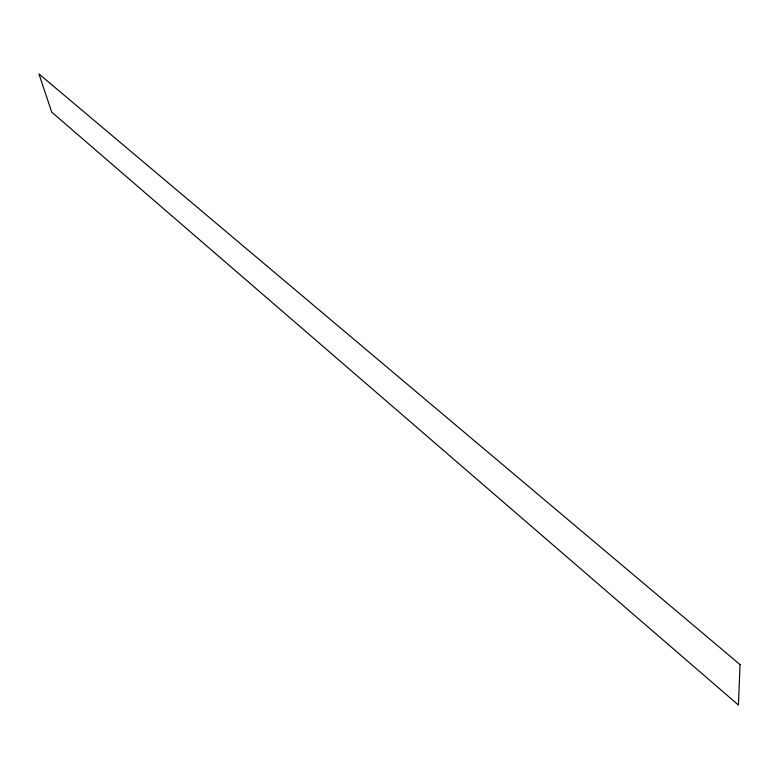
<?xml version="1.0" encoding="UTF-8"?>
<svg xmlns="http://www.w3.org/2000/svg" width="779" height="779" viewBox="0 0 779 779"><rect width="100%" height="100%" fill="white"/><g stroke="black" fill="none" stroke-linecap="round" stroke-linejoin="round"><path stroke-width="1.17" d="M740.05 664.594L738.443 705.053L51.726 112.147L38.95 73.947L740.05 664.594"/></g></svg>
